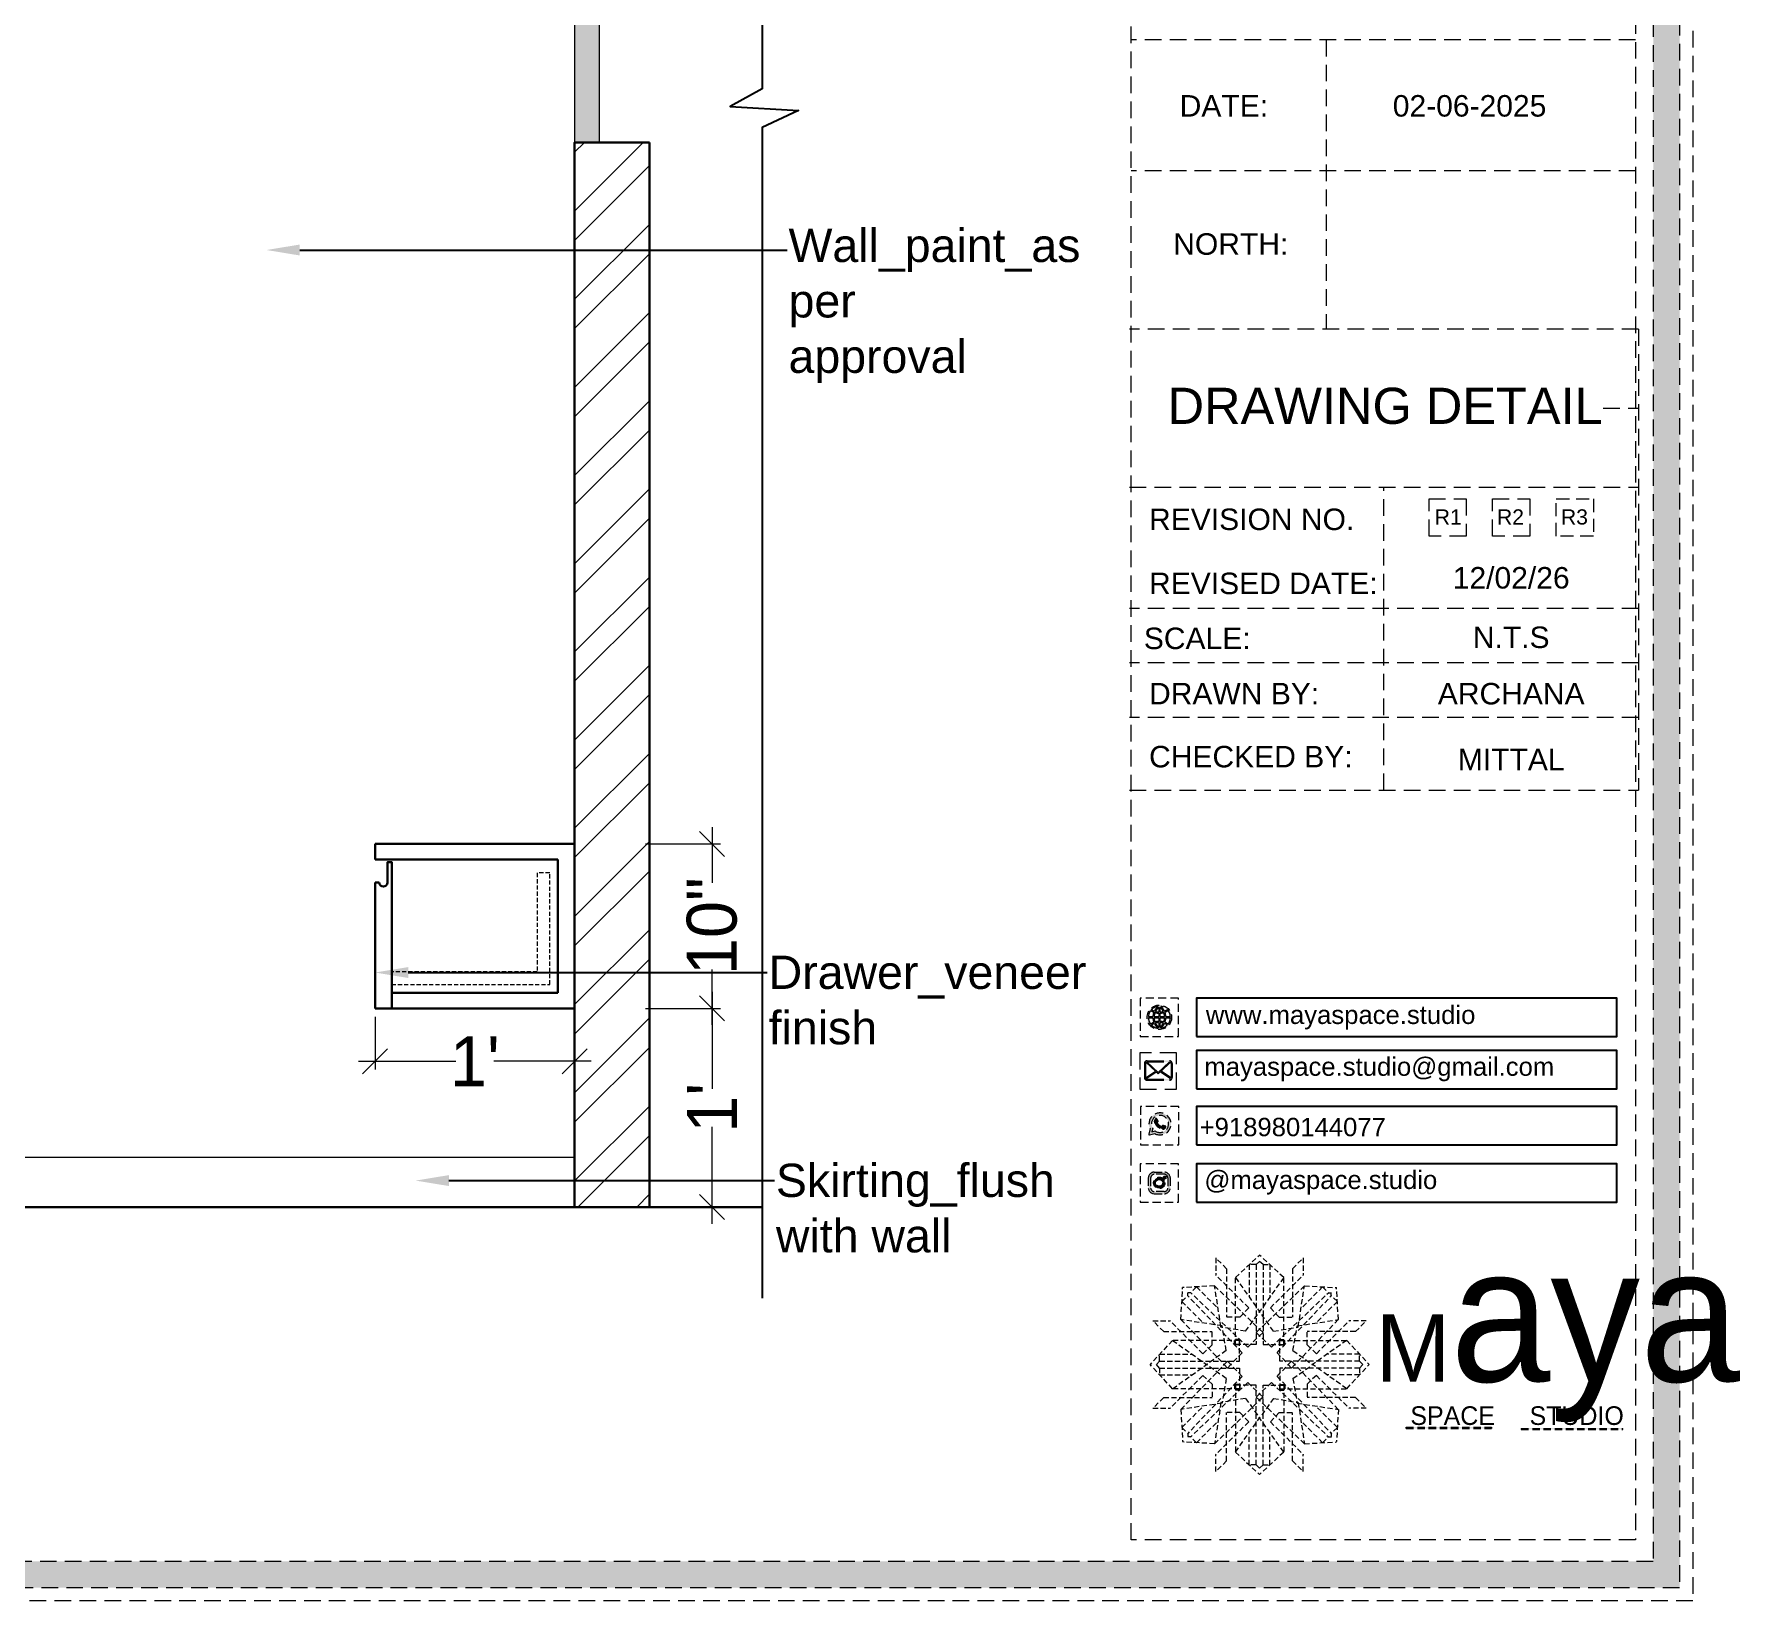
# Model space of a CAD drawing. Header units: millimetres. Extents: x 35877 to 3066687, y -650199 to -40525.
# Drawn here: x 148174.3 to 148276.9, y -179079.4 to -178985.2 of the extents above; entities that cross this region are included whole.
import ezdxf
from ezdxf import colors
from ezdxf.entities.mleader import LeaderData, LeaderLine
from ezdxf.enums import TextEntityAlignment as Align
from ezdxf.math import Vec2, Vec3

# ---------------------------------------------------------------- set-up
doc = ezdxf.new("R2010")
doc.units = ezdxf.units.MM
doc.header["$MEASUREMENT"] = 0
doc.header["$PDMODE"] = 35
for name, pattern in [('DASHED', [0.75, 0.5, -0.25]), ('DASHED2', [0.375, 0.25, -0.125]), ('DASHEDX2', [1.5, 1, -0.5])]:
    doc.linetypes.add(name, pattern=pattern)
doc.layers.get('Defpoints').update_dxf_attribs({"color": 220})
doc.layers.add('AR HATCH-7', color=7, linetype='Continuous')
for name, color, linetype, lineweight in [('dim05', 1, 'Continuous', 13), ('Dimension', 10, 'DASHEDX2', 20), ('el', 7, 'Continuous', 20), ('FURNITURE', 32, 'Continuous', 9), ('furniture dimensions', 1, 'DASHED', 0), ('NAME PLATE', 7, 'Continuous', 25), ('SECTION ( SLAB PLine )', 104, 'Continuous', 30), ('wall', 7, 'Continuous', 30), ('XX~SLAB ( BEAM )~ ( DIM )', 7, 'Continuous', 9)]:
    doc.layers.add(name, color=color, linetype=linetype, lineweight=lineweight)
doc.styles.add('Arial', font='arial.ttf')
doc.styles.add('century g', font='GOTHIC.TTF')
doc.styles.get("Standard").update_dxf_attribs({"font": 'arial.ttf', "height": 6})
doc.dimstyles.new('Archana', dxfattribs={"dimtxt": 2, "dimasz": 0.75, "dimexe": 0.5, "dimexo": 0.5, "dimgap": 0, "dimtad": 0, "dimzin": 0, "dimdsep": 46, "dimlunit": 4, "dimtxsty": 'century g', "dimblk": 'OBLIQUE', "dimcen": 0, "dimdle": 1, "dimclrd": 256, "dimclre": 256, "dimclrt": 256, "dimadec": 0, "dimazin": 0, "dimtfac": 1, "dimtofl": 0, "dimtmove": 1, "dimatfit": 3, "dimfxl": 1, "dimfxlon": 1, "dimtolj": 1, "dimtzin": 0, "dimlwd": -1, "dimlwe": -1, "dimarcsym": 0})

# ---------------------------------------------------------------- blocks, each defined once
blk = doc.blocks.new('FSFSF')
at = {"color": 42, "lineweight": 5, "true_color": 0xe0ac11}
for p, q in [((28600.03, 143.51), (28600.03, 140.16)), ((28602.15, 141.41), (28600.03, 143.51)), ((28603.86, 139.69), (28608.58, 144.08)), ((28613.31, 139.69), (28608.58, 144.08)), ((28615.02, 141.41), (28617.14, 143.51)), ((28617.14, 143.51), (28617.14, 140.16)), ((28606.47, 133.76), (28600.03, 140.16)), ((28602.15, 141.41), (28602.15, 131.95)), ((28607.9, 142.22), (28606.58, 142.22)), ((28606.58, 142.22), (28606.58, 135.84)), ((28607.9, 142.22), (28608.58, 142.85)), ((28607.9, 142.22), (28607.9, 126.58)), ((28609.27, 142.22), (28608.59, 142.85)), ((28609.27, 142.22), (28609.27, 126.58)), ((28609.27, 142.22), (28610.59, 142.22)), ((28610.59, 142.22), (28610.59, 135.84)), ((28610.7, 133.76), (28617.14, 140.16)), ((28615.02, 141.41), (28615.02, 131.95)), ((28593.19, 131.45), (28593.54, 137.71)), ((28599.8, 138.06), (28593.54, 137.71)), ((28596.24, 137.86), (28595.12, 136.69)), ((28596.24, 137.86), (28600.47, 133.65)), ((28601.03, 130), (28599.8, 138.06)), ((28599.8, 138.05), (28608.58, 129.56)), ((28603.86, 126.58), (28603.86, 139.69)), ((28603.86, 139.69), (28608.58, 133.02)), ((28613.31, 139.69), (28608.59, 133.02)), ((28617.37, 138.05), (28608.59, 129.56)), ((28613.31, 126.58), (28613.31, 139.69)), ((28616.14, 130), (28617.37, 138.06)), ((28620.93, 137.86), (28616.7, 133.65)), ((28617.37, 138.06), (28623.63, 137.71)), ((28620.93, 137.86), (28622.05, 136.69)), ((28624, 131.45), (28623.65, 137.71)), ((28593.39, 135), (28594.56, 136.12)), ((28593.39, 135), (28597.6, 130.78)), ((28595.12, 136.69), (28594.53, 136.69)), ((28594.56, 136.12), (28594.56, 136.71)), ((28605.17, 124.98), (28594.56, 136.12)), ((28606.27, 126.08), (28595.12, 136.69)), ((28606.47, 133.76), (28604.75, 131.95)), ((28610.7, 133.76), (28612.42, 131.95)), ((28610.9, 126.08), (28622.05, 136.69)), ((28612.02, 124.98), (28622.62, 136.12)), ((28623.8, 135), (28619.59, 130.78)), ((28622.05, 136.69), (28622.64, 136.69)), ((28622.62, 136.12), (28622.62, 136.71)), ((28623.8, 135), (28622.62, 136.12)), ((28587.73, 131.22), (28591.08, 131.22)), ((28589.84, 129.1), (28587.73, 131.22)), ((28597.49, 124.78), (28591.08, 131.22)), ((28593.19, 131.45), (28601.69, 122.67)), ((28601.25, 130.22), (28593.19, 131.45)), ((28602.07, 125.39), (28601.25, 130.22)), ((28604.75, 131.95), (28602.15, 131.95)), ((28605.86, 129.18), (28608.58, 133.02)), ((28611.31, 129.18), (28608.59, 133.02)), ((28612.42, 131.95), (28615.02, 131.95)), ((28615.12, 125.39), (28615.94, 130.22)), ((28623.99, 131.45), (28615.5, 122.67)), ((28615.94, 130.22), (28624, 131.45)), ((28619.7, 124.78), (28626.1, 131.22)), ((28629.45, 131.22), (28626.1, 131.22)), ((28627.34, 129.1), (28629.45, 131.22)), ((28591.56, 127.39), (28587.17, 122.66)), ((28589.84, 129.1), (28599.29, 129.1)), ((28604.66, 127.39), (28591.56, 127.39)), ((28591.56, 127.39), (28598.23, 122.67)), ((28599.29, 126.5), (28599.29, 129.1)), ((28605.86, 129.18), (28601.03, 130)), ((28603.68, 126.54), (28603.68, 127.39)), ((28604.71, 127.57), (28603.86, 127.57)), ((28604.66, 123.35), (28604.66, 127.39)), ((28604.7, 126.58), (28604.71, 127.57)), ((28606.27, 126.08), (28608.58, 128.27)), ((28607.9, 128.92), (28608.58, 129.56)), ((28607.9, 128.92), (28608.58, 128.27)), ((28609.27, 128.92), (28608.59, 129.56)), ((28609.27, 128.92), (28608.59, 128.27)), ((28610.9, 126.08), (28608.59, 128.27)), ((28611.31, 129.18), (28616.14, 130)), ((28612.46, 126.58), (28612.46, 127.57)), ((28612.46, 127.57), (28613.31, 127.57)), ((28612.52, 123.35), (28612.52, 127.39)), ((28612.52, 127.39), (28625.63, 127.39)), ((28613.51, 126.54), (28613.51, 127.39)), ((28627.34, 129.1), (28617.89, 129.1)), ((28617.89, 126.5), (28617.89, 129.1)), ((28625.63, 127.39), (28618.96, 122.67)), ((28625.63, 127.39), (28630.02, 122.66)), ((28589.03, 123.35), (28589.03, 124.67)), ((28589.03, 124.67), (28595.4, 124.67)), ((28597.49, 124.78), (28599.29, 126.5)), ((28602.07, 125.39), (28598.23, 122.67)), ((28605.17, 124.98), (28602.97, 122.67)), ((28604.66, 126.54), (28603.68, 126.54)), ((28607.9, 126.58), (28603.86, 126.58)), ((28609.27, 126.58), (28613.31, 126.58)), ((28612.02, 124.98), (28614.21, 122.67)), ((28612.52, 126.54), (28613.51, 126.54)), ((28615.12, 125.39), (28618.96, 122.67)), ((28619.7, 124.78), (28617.89, 126.5)), ((28628.16, 124.67), (28621.78, 124.67)), ((28628.16, 123.35), (28628.16, 124.67)), ((28591.56, 117.94), (28587.17, 122.66)), ((28589.03, 123.35), (28588.4, 122.67)), ((28589.03, 121.98), (28588.4, 122.65)), ((28589.03, 123.35), (28604.66, 123.35)), ((28589.03, 121.98), (28604.66, 121.98)), ((28589.03, 121.98), (28589.03, 120.66)), ((28589.03, 120.66), (28595.4, 120.66)), ((28597.49, 120.54), (28591.08, 114.11)), ((28591.56, 117.94), (28598.23, 122.65)), ((28593.19, 113.88), (28601.69, 122.65)), ((28605.17, 120.35), (28594.56, 109.2)), ((28597.49, 120.54), (28599.29, 118.83)), ((28602.07, 119.94), (28598.23, 122.65)), ((28602.33, 123.35), (28601.69, 122.67)), ((28602.33, 121.98), (28601.69, 122.65)), ((28602.33, 123.35), (28602.97, 122.67)), ((28602.33, 121.98), (28602.97, 122.65)), ((28605.17, 120.35), (28602.97, 122.65)), ((28604.66, 121.98), (28604.66, 117.94)), ((28612.02, 120.35), (28614.21, 122.65)), ((28612.02, 120.35), (28622.62, 109.2)), ((28628.16, 123.35), (28612.52, 123.35)), ((28612.52, 121.98), (28612.52, 117.94)), ((28628.16, 121.98), (28612.52, 121.98)), ((28614.85, 123.35), (28614.21, 122.67)), ((28614.85, 121.98), (28614.21, 122.65)), ((28614.85, 123.35), (28615.5, 122.67)), ((28614.85, 121.98), (28615.5, 122.65)), ((28615.12, 119.94), (28618.96, 122.65)), ((28623.99, 113.88), (28615.5, 122.65)), ((28619.7, 120.54), (28617.89, 118.83)), ((28625.63, 117.94), (28618.96, 122.65)), ((28619.7, 120.54), (28626.1, 114.11)), ((28628.16, 120.66), (28621.78, 120.66)), ((28625.63, 117.94), (28630.02, 122.66)), ((28628.16, 123.35), (28628.78, 122.67)), ((28628.16, 121.98), (28628.78, 122.65)), ((28628.16, 121.98), (28628.16, 120.66)), ((28604.66, 117.94), (28591.56, 117.94)), ((28606.27, 119.15), (28595.12, 108.54)), ((28599.29, 118.83), (28599.29, 116.23)), ((28602.07, 119.94), (28601.25, 115.1)), ((28604.66, 118.78), (28603.68, 118.78)), ((28603.68, 118.78), (28603.68, 117.94)), ((28607.9, 118.65), (28603.86, 118.65)), ((28603.86, 118.65), (28603.86, 105.54)), ((28604.71, 117.66), (28603.86, 117.66)), ((28604.7, 118.65), (28604.71, 117.66)), ((28606.27, 119.15), (28608.58, 116.96)), ((28607.9, 103.01), (28607.9, 118.65)), ((28607.9, 116.31), (28608.58, 116.96)), ((28610.9, 119.15), (28608.59, 116.96)), ((28609.27, 116.31), (28608.59, 116.96)), ((28609.27, 118.65), (28613.31, 118.65)), ((28609.27, 103.01), (28609.27, 118.65)), ((28610.9, 119.15), (28622.05, 108.54)), ((28612.46, 118.65), (28612.46, 117.66)), ((28612.46, 117.66), (28613.31, 117.66)), ((28612.52, 118.78), (28613.51, 118.78)), ((28612.52, 117.94), (28625.63, 117.94)), ((28613.31, 118.65), (28613.31, 105.54)), ((28613.51, 118.78), (28613.51, 117.94)), ((28615.12, 119.94), (28615.94, 115.1)), ((28617.89, 118.83), (28617.89, 116.23)), ((28589.84, 116.23), (28587.73, 114.11)), ((28587.73, 114.11), (28591.08, 114.11)), ((28589.84, 116.23), (28599.29, 116.23)), ((28601.25, 115.1), (28593.19, 113.87)), ((28593.19, 113.87), (28593.54, 107.62)), ((28593.39, 110.32), (28597.6, 114.55)), ((28599.8, 107.17), (28608.58, 115.67)), ((28601.03, 115.23), (28599.8, 107.17)), ((28605.86, 116.05), (28601.03, 115.23)), ((28605.86, 116.05), (28608.58, 112.21)), ((28607.9, 116.31), (28608.58, 115.67)), ((28609.27, 116.31), (28608.59, 115.67)), ((28611.31, 116.05), (28608.59, 112.21)), ((28617.37, 107.17), (28608.59, 115.67)), ((28611.31, 116.05), (28616.14, 115.23)), ((28615.94, 115.1), (28624, 113.87)), ((28616.14, 115.23), (28617.37, 107.17)), ((28627.34, 116.23), (28617.89, 116.23)), ((28623.8, 110.32), (28619.59, 114.55)), ((28624, 113.87), (28623.65, 107.62)), ((28629.45, 114.11), (28626.1, 114.11)), ((28627.34, 116.23), (28629.45, 114.11)), ((28593.39, 110.32), (28594.56, 109.2)), ((28596.24, 107.37), (28600.47, 111.58)), ((28606.47, 111.47), (28600.03, 105.07)), ((28602.15, 103.82), (28602.15, 113.27)), ((28604.75, 113.27), (28602.15, 113.27)), ((28603.86, 105.54), (28608.58, 112.21)), ((28606.47, 111.47), (28604.75, 113.27)), ((28613.31, 105.54), (28608.59, 112.21)), ((28610.7, 111.47), (28612.42, 113.27)), ((28610.7, 111.47), (28617.14, 105.07)), ((28612.42, 113.27), (28615.02, 113.27)), ((28615.02, 103.82), (28615.02, 113.27)), ((28620.93, 107.37), (28616.7, 111.58)), ((28623.8, 110.32), (28622.62, 109.2)), ((28599.8, 107.17), (28593.54, 107.52)), ((28595.12, 108.54), (28594.53, 108.54)), ((28594.56, 109.2), (28594.56, 108.61)), ((28596.24, 107.37), (28595.12, 108.54)), ((28606.58, 103.01), (28606.58, 109.38)), ((28610.59, 103.01), (28610.59, 109.38)), ((28617.37, 107.17), (28623.63, 107.52)), ((28620.93, 107.37), (28622.05, 108.54)), ((28622.05, 108.54), (28622.64, 108.54)), ((28622.62, 109.2), (28622.62, 108.61)), ((28600.03, 101.71), (28600.03, 105.07)), ((28602.15, 103.82), (28600.03, 101.71)), ((28603.86, 105.54), (28608.58, 101.15)), ((28613.31, 105.54), (28608.58, 101.15)), ((28615.02, 103.82), (28617.14, 101.71)), ((28617.14, 101.71), (28617.14, 105.07)), ((28607.9, 103.01), (28606.58, 103.01)), ((28607.9, 103.01), (28608.58, 102.38)), ((28609.27, 103.01), (28608.59, 102.38)), ((28609.27, 103.01), (28610.59, 103.01))]:
    blk.add_line(p, q, dxfattribs=at)
blk = doc.blocks.new('hgwg')
at = {"layer": 'Dimension', "true_color": 0xd39e00}
h = blk.add_hatch(color=42, dxfattribs=at)
h.dxf.hatch_style = 1
h.paths.add_polyline_path([(27505.71, 45.05), (27494.27, 45.05), (27494.27, 44.9), (27505.71, 44.9)])
h = blk.add_hatch(color=42, dxfattribs=at)
h.dxf.hatch_style = 1
h.paths.add_polyline_path([(27523.3, 44.9), (27509.68, 44.9), (27509.68, 44.75), (27523.3, 44.75)])
at = {"layer": 'Dimension', "color": 42, "true_color": 0xd39e00}
for p, q in [((27494.27, 45.05), (27505.71, 45.05)), ((27494.27, 44.9), (27494.27, 45.05)), ((27494.27, 44.9), (27505.71, 44.9)), ((27505.71, 45.05), (27505.71, 44.9)), ((27509.68, 44.9), (27523.3, 44.9)), ((27509.68, 44.9), (27509.68, 44.75)), ((27509.68, 44.75), (27523.3, 44.75)), ((27523.3, 44.75), (27523.3, 44.9))]:
    blk.add_line(p, q, dxfattribs=at)
at = {"layer": 'Dimension', "color": 42, "true_color": 0xd39e00, "attachment_point": 1}
for s, width, insert, char_height in [('{\\fCinzel|b0|i0|c0|p2;\\H1.5x;M\\fAmsterdam One|b0|i0|c0|p2;\\H2x;aya}', 85.3277, (27490.17, 69.17), 6), ('{\\fCinzel|b0|i0|c0|p0;SPACE     STUDIO}', 66.129, (27494.83, 47.86), 2.5)]:
    blk.add_mtext_dynamic_manual_height_columns(s, width=width, gutter_width=30, heights=[0], dxfattribs=dict(at, insert=insert, char_height=char_height))
blk = doc.blocks.new('aggerg')
at = {"layer": 'Dimension', "color": 42, "true_color": 0xd39e00}
blk.add_lwpolyline([(-1.41, 1.41), (1.41, 1.41), (1.41, -1.41), (-1.41, -1.41)], close=True, dxfattribs=at)
at = {"layer": 'NAME PLATE', "lineweight": 0, "insert": (-0.03, 0.62), "char_height": 1.151, "width": 2.2458, "attachment_point": 2, "style": 'Arial'}
blk.add_mtext('R3', dxfattribs=at)
blk = doc.blocks.new('QEGW4TG')
at = {"layer": 'Dimension', "true_color": 0x000000}
h = blk.add_hatch(color=18, dxfattribs=at)
h.dxf.hatch_style = 1
h.paths.add_polyline_path([(2.69, 1.93, 0.170513), (2.95, 1.97, 0.190337), (3.11, 2.18, 0.316231), (3.07, 2.28), (2.79, 2.37, 0.273721), (2.69, 2.34, 0.040749), (2.63, 2.27, -0.441282), (2.53, 2.25, -0.11828), (2.06, 2.64, -0.441282), (2.07, 2.74, 0.040749), (2.13, 2.81, 0.290083), (2.14, 2.92), (2.01, 3.18, 0.316231), (1.91, 3.2, 0.190337), (1.73, 3, 0.170513), (1.72, 2.74, 0.252784)], flags=0)
h.paths.add_polyline_path([(1.19, 1.98), (1.03, 1.3, 0.550912), (1.11, 1.23), (1.75, 1.39, 6.344125)])
h.paths.add_polyline_path([(1.81, 1.7), (1.4, 1.6), (1.5, 2.03, -9.071339)], flags=16)
h.paths.add_polyline_path([(3.11, 2.16, -0.17811), (2.95, 1.97, -0.170513), (2.69, 1.93, -0.252784), (1.72, 2.74, -0.170513), (1.73, 3, -0.17811), (1.89, 3.19, -0.370089), (2.01, 3.18), (2.14, 2.92, -0.307185), (2.13, 2.8, -0.041087), (2.06, 2.73, 0.321676), (2.05, 2.65, 0.126524), (2.55, 2.24, 0.312216), (2.62, 2.26, -0.041087), (2.68, 2.34, -0.290673), (2.79, 2.37), (3.07, 2.28, -0.370089)], flags=0)
h = blk.add_hatch(color=18, dxfattribs=at)
h.dxf.hatch_style = 1
h.paths.add_polyline_path([(2.79, 2.37, 0.273721), (2.69, 2.34, 0.040749), (2.63, 2.27, -0.441282), (2.53, 2.25, -0.11828), (2.06, 2.64, -0.441282), (2.07, 2.74, 0.040749), (2.13, 2.81, 0.290083), (2.14, 2.92), (2.01, 3.18, 0.316231), (1.91, 3.2, 0.190337), (1.73, 3, 0.170513), (1.72, 2.74, 0.252784), (2.69, 1.93, 0.170513), (2.95, 1.97, 0.190337), (3.11, 2.18, 0.316231), (3.07, 2.28)])
for p, q in [((2.01, 3.18), (2.14, 2.92)), ((3.07, 2.28), (2.8, 2.36)), ((1.19, 1.98), (1.03, 1.3)), ((1.1, 1.23), (1.75, 1.39)), ((1.5, 2.03), (1.4, 1.6)), ((1.4, 1.6), (1.81, 1.7))]:
    blk.add_line(p, q)
blk.add_lwpolyline([(0, 0), (4.68, 0), (4.68, 4.68), (0, 4.68)], close=True)
for centre, radius, start, end in [((2.39, 2.56), 1.34, 241.4727, 205.6422), ((2.39, 2.56), 1.04, 235.9962, 210.8333), ((2.09, 2.87), 0.39, 159.7007, 198.4072), ((2.96, 3.23), 1.33, 201.4218, 258.1669), ((2.07, 2.87), 0.364, 118.9685, 159.3648), ((1.94, 3.12), 0.0896, 41.8985, 123.1344), ((2.11, 2.68), 0.066, 135.9932, 224.8892), ((1.67, 3.16), 0.586, 312.4617, 321.8728), ((3.12, 3.42), 1.31, 216.5455, 243.5279), ((2.05, 2.87), 0.104, 320.3924, 28.6971), ((2.57, 2.3), 0.066, 234.2482, 323.1441), ((3.11, 1.94), 0.586, 137.2645, 146.6756), ((2.76, 2.27), 0.104, 70.4402, 138.745), ((2.76, 2.29), 0.364, 299.7725, 340.1688), ((3.03, 2.2), 0.0896, 336.0029, 57.2388), ((1.09, 1.29), 0.0598, 164.8483, 282.1458), ((2.75, 2.31), 0.39, 260.7301, 299.4366)]:
    blk.add_arc(centre, radius, start, end)
blk = doc.blocks.new('ASGERG')
at = {"layer": 'Dimension', "true_color": 0x000000}
h = blk.add_hatch(color=18, dxfattribs=at)
h.dxf.hatch_style = 1
h.paths.add_polyline_path([(0.99, 1.7, 0.353872), (1.69, 1.03), (2.96, 1.03, 0.353872), (3.66, 1.7), (3.66, 2.99, 0.353872), (2.96, 3.67), (1.69, 3.67, 0.353872), (0.99, 2.99)])
h.paths.add_polyline_path([(1.27, 2.97, -0.353872), (1.72, 3.4), (2.94, 3.4, -0.353872), (3.38, 2.97), (3.38, 1.72, -0.353872), (2.94, 1.3), (1.72, 1.3, -0.353872), (1.27, 1.72)], flags=16)
h.paths.add_polyline_path([(3.02, 2.35, -1), (1.64, 2.35, -1)], flags=0)
h.paths.add_polyline_path([(2.74, 2.35, -1), (1.92, 2.35, -1)], flags=0)
h.paths.add_polyline_path([(2.86, 3.02, -1), (3.19, 3.02, -1)], flags=0)
h.paths.add_polyline_path([(1.64, 2.35, 1), (3.02, 2.35, 1)], flags=0)
h = blk.add_hatch(color=18, dxfattribs=at)
h.dxf.hatch_style = 1
h.paths.add_polyline_path([(1.64, 2.35, 1), (3.02, 2.35, 1)])
h.paths.add_polyline_path([(2.74, 2.35, -1), (1.92, 2.35, -1)], flags=16)
h = blk.add_hatch(color=18, dxfattribs=at)
h.dxf.hatch_style = 1
h.paths.add_polyline_path([(3.19, 3.02, 1), (2.86, 3.02, 1)])
for p, q in [((0.99, 2.99), (0.99, 1.7)), ((1.27, 2.97), (1.27, 1.72)), ((1.69, 3.67), (2.96, 3.67)), ((2.94, 3.4), (1.72, 3.4)), ((3.38, 2.97), (3.38, 1.72)), ((3.66, 2.99), (3.66, 1.7)), ((1.69, 1.03), (2.96, 1.03)), ((2.94, 1.3), (1.72, 1.3))]:
    blk.add_line(p, q)
blk.add_lwpolyline([(0, 0), (4.68, 0), (4.68, 4.68), (0, 4.68)], close=True)
for centre, radius in [((2.33, 2.35), 0.694), ((2.33, 2.35), 0.414), ((3.02, 3.02), 0.168)]:
    blk.add_circle(centre, radius)
for centre, radius, start, end in [((1.76, 2.89), 0.778, 94.8631, 172.8127), ((1.76, 2.91), 0.491, 94.8631, 172.8127), ((2.9, 2.91), 0.491, 7.1873, 85.1369), ((2.89, 2.89), 0.778, 7.1873, 85.1369), ((1.76, 1.8), 0.778, 187.1873, 265.1369), ((1.76, 1.78), 0.491, 187.1873, 265.1369), ((2.9, 1.78), 0.491, 274.8631, 352.8127), ((2.89, 1.8), 0.778, 274.8631, 352.8127)]:
    blk.add_arc(centre, radius, start, end)
blk = doc.blocks.new('DTGWEGEARG')
at = {"layer": 'Dimension', "true_color": 0x000000}
h = blk.add_hatch(color=18, dxfattribs=at)
h.dxf.hatch_style = 1
h.paths.add_polyline_path([(3.83, 2.34, 1), (0.85, 2.34, 1)])
h.paths.add_polyline_path([(2.51, 1.01, 0.105795), (2.96, 1.58, -0.055205), (3.3, 1.41, -0.169822)], flags=16)
h.paths.add_polyline_path([(2.41, 1.12), (2.41, 1.69, -0.058279), (2.81, 1.63, -0.103353)], flags=16)
h.paths.add_polyline_path([(2.26, 1.13, -0.101741), (1.87, 1.63, -0.057171), (2.26, 1.69)], flags=16)
h.paths.add_polyline_path([(2.17, 1.01, -0.169822), (1.38, 1.41, -0.055205), (1.72, 1.58, 0.105795)], flags=16)
h.paths.add_polyline_path([(3.02, 1.72, 0.081336), (3.13, 2.27), (3.68, 2.27, -0.152069), (3.4, 1.52, 0.05687)], flags=16)
h.paths.add_polyline_path([(2.87, 1.77, 0.061945), (2.41, 1.84), (2.41, 2.27), (2.98, 2.27, -0.081344)], flags=16)
h.paths.add_polyline_path([(2.26, 1.84, 0.060923), (1.8, 1.77, -0.081344), (1.7, 2.27), (2.26, 2.27)], flags=16)
h.paths.add_polyline_path([(1.66, 1.72, 0.05687), (1.28, 1.52, -0.152069), (1, 2.27), (1.55, 2.27, 0.081336)], flags=16)
h.paths.add_polyline_path([(2.41, 2.42), (2.41, 2.83, 0.061945), (2.87, 2.91, -0.080009), (2.98, 2.42)], flags=16)
h.paths.add_polyline_path([(3.13, 2.42, 0.080116), (3.02, 2.96, 0.05687), (3.4, 3.16, 0.028258), (3.3, 3.27, -0.055205), (2.96, 3.1, 0.105795), (2.51, 3.67, -0.36029), (3.68, 2.42)], flags=16)
h.paths.add_polyline_path([(2.26, 2.42), (1.7, 2.42, -0.080009), (1.8, 2.91, 0.060923), (2.26, 2.84)], flags=16)
h.paths.add_polyline_path([(1.55, 2.42), (1, 2.42, -0.150466), (1.28, 3.16, 0.05687), (1.66, 2.96, 0.080116)], flags=16)
h.paths.add_polyline_path([(2.41, 2.98), (2.41, 3.56, -0.103353), (2.81, 3.05, -0.058279)], flags=16)
h.paths.add_polyline_path([(2.26, 2.99, -0.057171), (1.87, 3.05, -0.101741), (2.26, 3.55)], flags=16)
h.paths.add_polyline_path([(1.72, 3.1, -0.055205), (1.38, 3.27, -0.169822), (2.17, 3.67, 0.105795)], flags=16)
blk.add_lwpolyline([(0, 0), (4.68, 0), (4.68, 4.68), (0, 4.68)], close=True)
at = {"layer": 'Dimension', "color": 18, "true_color": 0x000000}
for p, q in [((1, 2.42), (1.55, 2.42)), ((1, 2.27), (1.55, 2.27)), ((1.7, 2.42), (2.26, 2.42)), ((1.7, 2.27), (2.26, 2.27)), ((2.26, 3.55), (2.26, 2.99)), ((2.26, 2.84), (2.26, 2.42)), ((2.26, 2.27), (2.26, 1.84)), ((2.41, 3.56), (2.41, 2.98)), ((2.41, 2.83), (2.41, 2.42)), ((2.41, 2.42), (2.98, 2.42)), ((2.41, 2.27), (2.98, 2.27)), ((2.41, 2.27), (2.41, 1.84)), ((3.13, 2.42), (3.68, 2.42)), ((3.13, 2.27), (3.68, 2.27)), ((2.26, 1.69), (2.26, 1.13)), ((2.41, 1.69), (2.41, 1.12))]:
    blk.add_line(p, q, dxfattribs=at)
blk.add_circle((2.34, 2.34), 1.49, dxfattribs=at)
for centre, radius, start, end in [((2.34, 2.34), 1.34, 142.3819, 176.6093), ((2.34, 2.34), 1.34, 183.0315, 217.6181), ((2.34, 4.74), 1.9, 236.1399, 249.1595), ((2.34, 2.34), 1.34, 97.3549, 135.9073), ((2.34, 4.74), 1.75, 236.7417, 249.3811), ((3.28, 2.34), 1.73, 159.0567, 177.3789), ((3.28, 2.34), 1.73, 182.3435, 200.9433), ((3.28, 2.34), 1.58, 158.8325, 177.1302), ((3.28, 2.34), 1.58, 182.5658, 201.1675), ((3.28, 2.34), 1.73, 129.9301, 154.0867), ((2.34, 4.74), 1.9, 253.6799, 267.6253), ((3.28, 2.34), 1.58, 130.1073, 153.3446), ((2.34, 4.74), 1.75, 254.3336, 267.422), ((1.4, 2.34), 1.58, 26.6554, 50.2584), ((2.34, 4.74), 1.75, 272.3248, 285.6664), ((2.34, 4.74), 1.9, 272.1415, 286.3201), ((2.34, 2.34), 1.34, 3.3907, 82.6451), ((1.4, 2.34), 1.73, 25.9133, 50.0699), ((1.4, 2.34), 1.58, 2.8698, 21.1675), ((1.4, 2.34), 1.58, 338.8325, 357.4342), ((2.34, 4.74), 1.75, 290.6189, 303.2583), ((2.34, 4.74), 1.9, 290.8405, 303.8601), ((1.4, 2.34), 1.73, 2.6211, 20.9433), ((1.4, 2.34), 1.73, 339.0567, 357.6565), ((2.34, 2.34), 1.34, 322.3819, 356.9685), ((2.34, -0.06), 1.9, 110.8405, 123.8601), ((2.34, -0.06), 1.75, 110.6189, 123.2583), ((2.34, 2.34), 1.34, 224.0927, 262.6451), ((3.28, 2.34), 1.73, 205.9133, 230.0699), ((2.34, -0.06), 1.9, 92.3747, 106.3201), ((2.34, -0.06), 1.75, 92.578, 105.6664), ((3.28, 2.34), 1.58, 206.6554, 229.8927), ((2.34, -0.06), 1.9, 73.6799, 87.8585), ((2.34, -0.06), 1.75, 74.3336, 87.6752), ((1.4, 2.34), 1.58, 309.7416, 333.3446), ((1.4, 2.34), 1.73, 309.9301, 334.0867), ((2.34, 2.34), 1.34, 277.3549, 315.9073), ((2.34, -0.06), 1.75, 56.7417, 69.3811), ((2.34, -0.06), 1.9, 56.1399, 69.1595)]:
    blk.add_arc(centre, radius, start, end, dxfattribs=at)
blk = doc.blocks.new('_Oblique')
at = {"layer": 'wall', "color": 0, "lineweight": -2}
blk.add_line((-0.5, -0.5), (0.5, 0.5), dxfattribs=at)
blk = doc.blocks.new('*D276')
at = {"layer": 'Defpoints', "color": 0, "linetype": 'Continuous', "lineweight": 0, "transparency": 16777216}
for p in [(148206.83, -179043.8), (148215.09, -179043.8), (148206.83, -179055.75)]:
    blk.add_point(p, dxfattribs=at)
at = {"layer": 'furniture dimensions', "color": 5, "linetype": 'Continuous', "transparency": 16777216}
for p, q in [((148215.09, -179042.8), (148215.09, -179048.63)), ((148211.09, -179043.8), (148215.59, -179043.8)), ((148215.09, -179056.75), (148215.09, -179050.92))]:
    blk.add_line(p, q, dxfattribs=at)
at = {"layer": 'furniture dimensions', "color": 5, "linetype": 'ByBlock', "transparency": 16777216}
blk.add_line((148211.09, -179055.75), (148215.59, -179055.75), dxfattribs=at)
at = {"layer": 'furniture dimensions', "color": 5, "linetype": 'Continuous', "transparency": 16777216, "xscale": 1.5, "yscale": 1.5, "zscale": 1.5}
for p, rotation in [((148215.09, -179043.8), 90), ((148215.09, -179055.75), 270)]:
    blk.add_blockref('_Oblique', p, dxfattribs=dict(at, rotation=rotation))
at = {"layer": 'furniture dimensions', "linetype": 'Continuous', "lineweight": 0, "transparency": 16777216, "insert": (148215.09, -179049.78), "char_height": 3, "attachment_point": 5, "rotation": 90, "style": 'century g'}
blk.add_mtext("\\A1;1'", dxfattribs=at)
blk = doc.blocks.new('*D277')
at = {"layer": 'Defpoints', "color": 0, "linetype": 'Continuous', "lineweight": 0, "transparency": 16777216}
for p in [(148194.83, -179043.8), (148206.83, -179043.8), (148206.83, -179046.98)]:
    blk.add_point(p, dxfattribs=at)
at = {"layer": 'furniture dimensions', "color": 5, "linetype": 'ByBlock', "transparency": 16777216}
blk.add_line((148194.83, -179044.3), (148194.83, -179047.48), dxfattribs=at)
at = {"layer": 'furniture dimensions', "color": 5, "linetype": 'Continuous', "transparency": 16777216}
for p, q in [((148206.83, -179044.3), (148206.83, -179047.48)), ((148193.83, -179046.98), (148199.68, -179046.98)), ((148207.83, -179046.98), (148201.97, -179046.98))]:
    blk.add_line(p, q, dxfattribs=at)
at = {"layer": 'furniture dimensions', "color": 5, "linetype": 'Continuous', "transparency": 16777216, "xscale": 1.5, "yscale": 1.5, "zscale": 1.5, "rotation": 180}
blk.add_blockref('_Oblique', (148194.83, -179046.98), dxfattribs=at)
at = {"layer": 'furniture dimensions', "color": 5, "linetype": 'Continuous', "transparency": 16777216, "xscale": 1.5, "yscale": 1.5, "zscale": 1.5}
blk.add_blockref('_Oblique', (148206.83, -179046.98), dxfattribs=at)
at = {"layer": 'furniture dimensions', "linetype": 'Continuous', "lineweight": 0, "transparency": 16777216, "insert": (148200.83, -179046.98), "char_height": 3, "attachment_point": 5, "style": 'century g'}
blk.add_mtext("\\A1;1'", dxfattribs=at)
blk = doc.blocks.new('*D379')
at = {"layer": 'Defpoints', "color": 0, "linetype": 'Continuous', "lineweight": 0, "transparency": 16777216}
for p in [(148206.83, -179033.91), (148215.09, -179033.91), (148206.83, -179043.8)]:
    blk.add_point(p, dxfattribs=at)
at = {"layer": 'furniture dimensions', "color": 5, "linetype": 'Continuous', "transparency": 16777216}
for p, q in [((148215.09, -179032.91), (148215.09, -179036.24)), ((148211.09, -179033.91), (148215.59, -179033.91)), ((148215.09, -179044.8), (148215.09, -179041.47))]:
    blk.add_line(p, q, dxfattribs=at)
at = {"layer": 'furniture dimensions', "color": 5, "linetype": 'ByBlock', "transparency": 16777216}
blk.add_line((148211.09, -179043.8), (148215.59, -179043.8), dxfattribs=at)
at = {"layer": 'furniture dimensions', "color": 5, "linetype": 'Continuous', "transparency": 16777216, "xscale": 1.5, "yscale": 1.5, "zscale": 1.5}
for p, rotation in [((148215.09, -179033.91), 90), ((148215.09, -179043.8), 270)]:
    blk.add_blockref('_Oblique', p, dxfattribs=dict(at, rotation=rotation))
at = {"layer": 'furniture dimensions', "linetype": 'Continuous', "lineweight": 0, "transparency": 16777216, "insert": (148215.09, -179038.86), "char_height": 3, "attachment_point": 5, "rotation": 90, "style": 'century g'}
blk.add_mtext('\\A1;10"', dxfattribs=at)

msp = doc.modelspace()

# ---------------------------------------------------------------- hatches: boundary and pattern name
at = {"layer": 'AR HATCH-7', "lineweight": 0, "true_color": 0xd6a100, "transparency": 33554613}
h = msp.add_hatch(color=42, dxfattribs=at)
h.dxf.hatch_style = 1
h.paths.add_polyline_path([(148208.328, -178944.7482), (148206.828, -178944.7482), (148206.828, -178991.7213), (148208.328, -178991.7213)])
at = {"layer": 'AR HATCH-7', "lineweight": 0, "true_color": 0x939598, "transparency": 33554687}
h = msp.add_hatch(dxfattribs=at)
h.set_pattern_fill('ANSI32', color=252, scale=10)
h.set_pattern_definition([(45, (-856.425, 1366.042), (-2.65165043, 2.65165043), []), (45, (-854.6573, 1366.042), (-2.65165043, 2.65165043), [])])
h.paths.add_polyline_path([(148211.328, -178991.7213), (148206.828, -178991.7213), (148206.828, -179055.7482), (148211.328, -179055.7482)])
at = {"layer": 'Dimension', "true_color": 0xd39e00, "transparency": 33554687}
h = msp.add_hatch(color=42, dxfattribs=at)
h.paths.add_polyline_path([(148047.5894, -178919.795), (148047.5894, -179078.6437), (148273.2667, -179078.6437), (148273.2667, -178919.795)])
h.paths.add_polyline_path([(148049.1733, -178921.3788), (148271.6829, -178921.3788), (148271.6829, -179077.0598), (148049.1733, -179077.0598)], flags=16)
at = {"layer": 'Dimension', "true_color": 0x000000, "transparency": 33554687}
h = msp.add_hatch(color=18, dxfattribs=at)
h.dxf.hatch_style = 1
h.paths.add_polyline_path([(148242.5893, -179048.1274, 0.41421356), (148242.7575, -179047.9592), (148242.7575, -179047.1184, 0.41421356), (148242.5893, -179046.9502), (148241.2533, -179046.9502, 0.41421356), (148241.0851, -179047.1184), (148241.0851, -179047.9592, 0.41421356), (148241.2533, -179048.1274)])
h.paths.add_polyline_path([(148242.0453, -179047.6207), (148242.6637, -179048.0335, -0.19891237), (148242.5893, -179048.0643), (148241.2533, -179048.0643, -0.19891237), (148241.179, -179048.0335), (148241.7973, -179047.6207), (148241.9213, -179047.7368)], flags=16)
h.paths.add_polyline_path([(148241.9213, -179047.6504), (148241.2412, -179047.014, -0.02878333), (148241.2533, -179047.0133), (148242.5893, -179047.0133, -0.02878333), (148242.6014, -179047.014)], flags=16)
h.paths.add_polyline_path([(148242.0926, -179047.5765), (148242.6626, -179047.043, -0.20248192), (148242.6944, -179047.1184), (148242.6944, -179047.9592, -0.04307597), (148242.6929, -179047.9772)], flags=16)
h.paths.add_polyline_path([(148241.75, -179047.5765), (148241.1498, -179047.9772, -0.04307597), (148241.1482, -179047.9592), (148241.1482, -179047.1184, -0.20248192), (148241.18, -179047.043)], flags=16)

# ---------------------------------------------------------------- linework, layer by layer
at = {"color": 18, "true_color": 0x000000, "transparency": 33554687, "elevation": 0.1188}
for points in [[(148244.2124, -179045.4935), (148269.4992, -179045.4935), (148269.4992, -179043.1823), (148244.2124, -179043.1823)], [(148244.2124, -179048.6479), (148269.4992, -179048.6479), (148269.4992, -179046.3368), (148244.2124, -179046.3368)], [(148244.2241, -179052.0126), (148269.4992, -179052.0126), (148269.4992, -179049.7015), (148244.2241, -179049.7015)], [(148244.2124, -179055.4577), (148269.4992, -179055.4577), (148269.4992, -179053.1466), (148244.2124, -179053.1466)]]:
    msp.add_lwpolyline(points, close=True, dxfattribs=at)
at = {"layer": 'Dimension', "color": 42, "true_color": 0xd39e00, "transparency": 33554687}
for p, q in [((148270.6106, -178985.545, 0.1188), (148240.2862, -178985.545, 0.1188)), ((148252.019, -178985.545, 0.1188), (148252.019, -179002.954, 0.1188)), ((148270.6106, -178993.4252, 0.1188), (148240.2862, -178993.4252, 0.1188)), ((148270.7943, -179002.954, 0.1188), (148240.1925, -179002.954, 0.1188)), ((148270.7943, -179002.954, 0.1188), (148270.7943, -179030.6714, 0.1188)), ((148268.6835, -179007.7056, 0.1188), (148270.7943, -179007.7056, 0.1188)), ((148240.1925, -179012.4571, 0.1188), (148270.7943, -179012.4571, 0.1188)), ((148255.4934, -179030.6714, 0.1188), (148255.4934, -179012.4571, 0.1188)), ((148270.7943, -179019.7428, 0.1188), (148240.1925, -179019.7428, 0.1188)), ((148270.7943, -179023.024, 0.1188), (148240.1925, -179023.024, 0.1188)), ((148270.7943, -179026.3053, 0.1188), (148240.1925, -179026.3053, 0.1188)), ((148240.1925, -179030.6714, 0.1188), (148270.7943, -179030.6714, 0.1188))]:
    msp.add_line(p, q, dxfattribs=at)
at = {"layer": 'Dimension', "color": 18, "true_color": 0x000000, "transparency": 33554687}
for p, q in [((148241.0851, -179047.1184, 0.1188), (148241.0851, -179047.9592, 0.1188)), ((148241.1482, -179047.1184, 0.1188), (148241.1482, -179047.9592, 0.1188)), ((148241.18, -179047.043, 0.1188), (148241.75, -179047.5765, 0.1188)), ((148241.2412, -179047.014, 0.1188), (148241.9213, -179047.6504, 0.1188)), ((148241.2533, -179046.9502, 0.1188), (148242.5893, -179046.9502, 0.1188)), ((148241.2533, -179047.0133, 0.1188), (148242.5893, -179047.0133, 0.1188)), ((148241.9213, -179047.6504, 0.1188), (148242.6014, -179047.014, 0.1188)), ((148242.0926, -179047.5765, 0.1188), (148242.6626, -179047.043, 0.1188)), ((148242.6944, -179047.1184, 0.1188), (148242.6944, -179047.9592, 0.1188)), ((148242.7575, -179047.1184, 0.1188), (148242.7575, -179047.9592, 0.1188)), ((148241.1498, -179047.9772, 0.1188), (148241.75, -179047.5765, 0.1188)), ((148241.179, -179048.0335, 0.1188), (148241.7973, -179047.6207, 0.1188)), ((148241.2533, -179048.0643, 0.1188), (148242.5893, -179048.0643, 0.1188)), ((148241.2533, -179048.1274, 0.1188), (148242.5893, -179048.1274, 0.1188)), ((148241.7973, -179047.6207, 0.1188), (148241.9213, -179047.7368, 0.1188)), ((148241.9213, -179047.7368, 0.1188), (148242.0453, -179047.6207, 0.1188)), ((148242.6637, -179048.0335, 0.1188), (148242.0453, -179047.6207, 0.1188)), ((148242.6929, -179047.9772, 0.1188), (148242.0926, -179047.5765, 0.1188))]:
    msp.add_line(p, q, dxfattribs=at)
at = {"layer": 'Dimension', "color": 42, "true_color": 0xd39e00, "transparency": 33554687, "elevation": 0.1188}
for points in [[(148046.7975, -178919.0031), (148274.0586, -178919.0031), (148274.0586, -179079.4356), (148046.7975, -179079.4356)], [(148047.5894, -178919.795), (148273.2667, -178919.795), (148273.2667, -179078.6437), (148047.5894, -179078.6437)], [(148049.1733, -178921.3788), (148271.6829, -178921.3788), (148271.6829, -179077.0598), (148049.1733, -179077.0598)], [(148240.2862, -179075.7563), (148240.2862, -178922.6824), (148270.6106, -178922.6824), (148270.6106, -179075.7563)], [(148258.2021, -179013.162), (148260.4352, -179013.162), (148260.4352, -179015.3951), (148258.2021, -179015.3951)], [(148262.0273, -179013.162), (148264.2604, -179013.162), (148264.2604, -179015.3951), (148262.0273, -179015.3951)]]:
    msp.add_lwpolyline(points, close=True, dxfattribs=at)
at = {"layer": 'Dimension', "transparency": 33554687, "elevation": 0.1188}
msp.add_lwpolyline([(148240.8212, -179048.6653), (148243.0191, -179048.6653), (148243.0191, -179046.4674), (148240.8212, -179046.4674)], close=True, dxfattribs=at)
at = {"layer": 'Dimension', "color": 18, "true_color": 0x000000, "transparency": 33554687}
for centre, radius, start, end in [((148241.2533, -179047.1184, 0.1188), 0.1682, 90, 180), ((148241.2533, -179047.1184, 0.1188), 0.1051, 134.21354, 180), ((148241.2533, -179047.1184, 0.1188), 0.1051, 90, 96.594811), ((148242.5893, -179047.1184, 0.1188), 0.1682, 0, 90), ((148242.5893, -179047.1184, 0.1188), 0.1051, 83.405189, 90), ((148242.5893, -179047.1184, 0.1188), 0.1051, 0, 45.78646), ((148241.2533, -179047.9592, 0.1188), 0.1682, 180, 270), ((148241.2533, -179047.9592, 0.1188), 0.1051, 180, 189.86619), ((148241.2533, -179047.9592, 0.1188), 0.1051, 224.999954, 270), ((148242.5893, -179047.9592, 0.1188), 0.1682, 270, 0), ((148242.5893, -179047.9592, 0.1188), 0.1051, 270, 315.000046), ((148242.5893, -179047.9592, 0.1188), 0.1051, 350.13381, 0)]:
    msp.add_arc(centre, radius, start, end, dxfattribs=at)
at = {"layer": 'el', "lineweight": 0, "transparency": 33554559}
msp.add_line((148066.0941, -179052.7482), (148206.828, -179052.7482), dxfattribs=at)
at = {"layer": 'FURNITURE', "lineweight": 30, "transparency": 33554687}
for p, q in [((148194.828, -179033.912), (148206.828, -179033.912)), ((148194.828, -179033.912), (148194.828, -179034.8555)), ((148206.828, -179033.912), (148206.828, -179043.8026)), ((148194.828, -179034.8555), (148205.828, -179034.8555)), ((148195.828, -179035.0055), (148195.828, -179043.8026)), ((148205.828, -179034.8555), (148205.828, -179042.8591)), ((148194.828, -179036.2243), (148194.828, -179043.8026)), ((148194.828, -179043.8026), (148194.828, -179042.8591)), ((148195.828, -179042.8591), (148205.828, -179042.8591)), ((148194.828, -179043.8026), (148206.828, -179043.8026))]:
    msp.add_line(p, q, dxfattribs=at)
at = {"layer": 'FURNITURE', "color": 252, "lineweight": 25, "true_color": 0x939598, "transparency": 33554687}
msp.add_lwpolyline([(148218.0955, -178924.0435), (148218.0955, -178988.4983), (148216.1733, -178989.5539), (148220.2901, -178989.8039), (148218.0955, -178990.8273), (148218.0955, -179061.2252)], dxfattribs=at)
at = {"layer": 'FURNITURE', "lineweight": 0, "transparency": 33554687}
msp.add_lwpolyline([(148206.828, -178991.7213), (148208.328, -178991.7213), (148208.328, -178944.7482), (148206.828, -178944.7482)], close=True, dxfattribs=at)
at = {"layer": 'FURNITURE', "lineweight": 30, "transparency": 33554687}
for points in [[(148195.578, -179036.2243), (148195.578, -179035.0055), (148195.828, -179035.0055), (148195.828, -179036.4743)], [(148195.078, -179036.2243), (148194.828, -179036.2243)]]:
    msp.add_lwpolyline(points, dxfattribs=at)
msp.add_arc((148195.328, -179036.2243), 0.25, 180, 0, dxfattribs=at)
at = {"layer": 'SECTION ( SLAB PLine )', "color": 1, "transparency": 33554687}
msp.add_line((148051.9149, -179055.7482), (148218.0955, -179055.7482), dxfattribs=at)
msp.add_line((148051.9149, -179055.7482), (148218.0955, -179055.7482), dxfattribs=at)
at = {"layer": 'XX~SLAB ( BEAM )~ ( DIM )', "lineweight": 30, "transparency": 33554687}
msp.add_lwpolyline([(148211.328, -178991.7213), (148206.828, -178991.7213), (148206.828, -179055.7482), (148211.328, -179055.7482)], close=True, dxfattribs=at)
at = {"layer": 'XX~SLAB ( BEAM )~ ( DIM )', "color": 35, "linetype": 'DASHED2', "lineweight": 20, "true_color": 0xa47149, "transparency": 33554687}
msp.add_lwpolyline([(148195.828, -179042.3591), (148205.328, -179042.3591), (148205.328, -179035.6555), (148204.578, -179035.6555), (148204.578, -179041.6091), (148195.828, -179041.6091)], dxfattribs=at)

# ---------------------------------------------------------------- block references
at = {"layer": 'Dimension', "transparency": 33554687, "xscale": 0.4940568886539622, "yscale": 0.4940568886539622, "zscale": 0.4940568886539622}
msp.add_blockref('DTGWEGEARG', (148240.8333, -179045.4935, 0.1188), dxfattribs=at)
at = {"layer": 'Dimension', "color": 42, "true_color": 0xd39e00, "transparency": 33554687}
for name, p, xscale, yscale, zscale in [('QEGW4TG', (148240.845, -179052.0126, 0.1188), 0.4940568886539622, 0.4940568886539622, 0.4940568886539622), ('ASGERG', (148240.8333, -179055.4577, 0.1188), 0.4940568886539622, 0.4940568886539622, 0.4940568886539622), ('FSFSF', (139454.6708, -179102.9233, 0.1188), 0.3073672438308082, 0.3073672438308082, 0.3073672438308082), ('hgwg', (135924.1737, -179089.2, 0.1188), 0.4485536963466739, 0.4485536963466739, 0.4485536963466739)]:
    msp.add_blockref(name, p, dxfattribs=dict(at, xscale=xscale, yscale=yscale, zscale=zscale))
at = {"layer": 'NAME PLATE', "transparency": 33554687, "xscale": 0.7919236865939456, "yscale": 0.7919236865939456, "zscale": 0.7919236865939456}
msp.add_blockref('aggerg', (148266.9691, -179014.2785, 0.1188), dxfattribs=at)

# ---------------------------------------------------------------- texts
at = {"color": 18, "true_color": 0x000000, "transparency": 33554687, "char_height": 1.104693, "attachment_point": 1}
for s, width, gutter_width, insert in [('www.mayaspace.studio', 7.418516, 6.2054, (148244.7828, -179043.6337, 0.1188)), ('mayaspace.studio@gmail.com', 4.628184, 3.8714, (148244.6948, -179046.7501, 0.1188)), ('+918980144077', 18.047761, 3.8714, (148244.409, -179050.384, 0.1188)), ('@mayaspace.studio', 4.628184, 3.8714, (148244.6948, -179053.5599, 0.1188))]:
    msp.add_mtext_dynamic_manual_height_columns(s, width=width, gutter_width=gutter_width, heights=[0], dxfattribs=dict(at, insert=insert))
at = {"layer": 'NAME PLATE', "transparency": 33554687, "style": 'Arial'}
for s, height, p in [('DATE:', 1.29262, (148245.8686, -178990.1663, 0.1188)), ('02-06-2025', 1.29262, (148260.6409, -178990.1663, 0.1188)), ('NORTH:', 1.29262, (148246.2812, -178998.4764, 0.1188)), ('DRAWING DETAIL', 2.174999, (148255.5651, -179008.649, 0.1188)), ('REVISION NO.', 1.292616, (148247.5377, -179015.0333, 0.1188)), ('REVISED DATE: ', 1.292616, (148248.4913, -179018.8873, 0.1188)), ('SCALE:', 1.29262, (148244.2646, -179022.1933, 0.1188)), ('DRAWN BY:', 1.29262, (148246.4836, -179025.5149, 0.1188)), ('ARCHANA', 1.29262, (148263.1439, -179025.5199, 0.1188)), ('CHECKED BY:', 1.292616, (148247.4879, -179029.307, 0.1188)), ('MITTAL', 1.29262, (148263.1439, -179029.4787, 0.1188))]:
    msp.add_text(s, height=height, dxfattribs=at).set_placement(p, align=Align.CENTER)
for s, p in [('R1', (148258.5444, -179014.6993, 0.1188)), ('R2', (148262.2863, -179014.6993, 0.1188))]:
    msp.add_text(s, height=0.91124, dxfattribs=at).set_placement(p)
at = {"layer": 'NAME PLATE', "lineweight": 0, "transparency": 33554687, "char_height": 1.29262, "attachment_point": 2, "style": 'Arial'}
for s, insert, width in [('12/02/26', (148263.1439, -179017.2578, 0.1188), 11.202015), ('N.T.S', (148263.1439, -179020.836, 0.1188), 2.522837)]:
    msp.add_mtext(s, dxfattribs=dict(at, insert=insert, width=width))

# ---------------------------------------------------------------- dimensions: what is measured, and where the dimension line sits
at = {"layer": 'furniture dimensions', "color": 5, "linetype": 'Continuous', "lineweight": 0}
for base, p1, p2, picture, middle in [((148215.0935, -179033.912), (148206.828, -179043.8026), (148206.828, -179033.912), '*D379', (148215.0935, -179038.8573)), ((148215.0935, -179043.8026), (148206.828, -179055.7482), (148206.828, -179043.8026), '*D276', (148215.0935, -179049.7754))]:
    dim = msp.add_linear_dim(base=base, p1=p1, p2=p2, angle=90, dimstyle='Archana', override={"dimtxt": 3, "dimasz": 1.5, "dimdec": 0, "dimclrd": 5, "dimclre": 5, "dimfxl": 4}, dxfattribs=at)
    dim.commit()
    dim.dimension.update_dxf_attribs({"geometry": picture, "text_midpoint": middle})
dim = msp.add_linear_dim(base=(148206.828, -179046.9828), p1=(148194.828, -179043.8026), p2=(148206.828, -179043.8026), dimstyle='Archana', override={"dimtxt": 3, "dimasz": 1.5, "dimdec": 0, "dimclrd": 5, "dimclre": 5, "dimfxl": 4}, dxfattribs=at)
dim.commit()
dim.dimension.update_dxf_attribs({"geometry": '*D277', "text_midpoint": (148200.828, -179046.9828)})

# ---------------------------------------------------------------- leaders
at = {"layer": 'dim05', "color": 1, "lineweight": 0, "transparency": 33554687}
ml = msp.add_multileader_mtext('Standard', dxfattribs=at)
ml.set_content('Wall_paint_as per approval', color=1)
ml.set_leader_properties(color=5)
ml.build(insert=Vec2(0, 0))
ml.multileader.update_dxf_attribs({"text_right_attachment_type": 6, "dogleg_length": 0.36, "arrow_head_size": 2})
ctx = ml.context
ctx.base_point, ctx.char_height, ctx.arrow_head_size, ctx.landing_gap_size, ctx.plane_origin = Vec3(148219.6023, -178998.1906), 2, 2, 0.09, Vec3(148202.1039, -178998.1906)
ctx.right_attachment = 6
notes = []
notes.append((ctx, [(0, (1, 1, 0), (148219.2423, -178998.1906), (1, 0), 0.36, [(0, [(148188.3006, -178998.1906)], 0, [])])]))
ctx.mtext.insert, ctx.mtext.width, ctx.mtext.flow_direction = Vec3(148219.6923, -178996.913), 14.682128, 5
ml = msp.add_multileader_mtext('Standard', dxfattribs=at)
ml.set_content('Drawer_veneer finish', color=1)
ml.set_leader_properties(color=5)
ml.build(insert=Vec2(0, 0))
ml.multileader.update_dxf_attribs({"text_right_attachment_type": 6, "dogleg_length": 0.36, "arrow_head_size": 2})
ctx = ml.context
ctx.base_point, ctx.char_height, ctx.arrow_head_size, ctx.landing_gap_size, ctx.plane_origin = Vec3(148218.4059, -179041.6451), 2, 2, 0.09, Vec3(148200.9074, -179041.6451)
ctx.right_attachment = 6
notes.append((ctx, [(0, (1, 1, 0), (148218.0459, -179041.6451), (1, 0), 0.36, [(0, [(148194.828, -179041.6451)], 0, [])])]))
ctx.mtext.insert, ctx.mtext.width, ctx.mtext.flow_direction = Vec3(148218.4959, -179040.6287), 14.682128, 5
ml = msp.add_multileader_mtext('Standard', dxfattribs=at)
ml.set_content('Skirting_flush with wall', color=1)
ml.set_leader_properties(color=5)
ml.build(insert=Vec2(0, 0))
ml.multileader.update_dxf_attribs({"text_right_attachment_type": 6, "dogleg_length": 0.36, "arrow_head_size": 2})
ctx = ml.context
ctx.base_point, ctx.char_height, ctx.arrow_head_size, ctx.landing_gap_size, ctx.plane_origin = Vec3(148218.8412, -179054.1574, 0.1212), 2, 2, 0.09, Vec3(148201.3427, -179054.1574, 0.1212)
ctx.right_attachment = 6
notes.append((ctx, [(0, (1, 1, 0), (148218.4812, -179054.1574, 0.1212), (1, 0), 0.36, [(0, [(148197.2678, -179054.1574, 0.1212)], 0, [])])]))
ctx.mtext.insert, ctx.mtext.width, ctx.mtext.flow_direction = Vec3(148218.9312, -179053.141, 0.1212), 14.682128, 5
for ctx, leaders in notes:
    for number, flags, end, landing, length, lines in leaders:
        leader = LeaderData()
        leader.index, (leader.has_last_leader_line, leader.has_dogleg_vector, leader.attachment_direction) = number, flags
        leader.last_leader_point, leader.dogleg_vector, leader.dogleg_length = Vec3(end), Vec3(landing), length
        for number, points, colour, breaks in lines:
            line = LeaderLine()
            line.index, line.vertices, line.color, line.breaks = number, Vec3.list(points), colors.encode_raw_color(colour), breaks
            leader.lines.append(line)
        ctx.leaders.append(leader)

doc.saveas('drawing.dxf')
